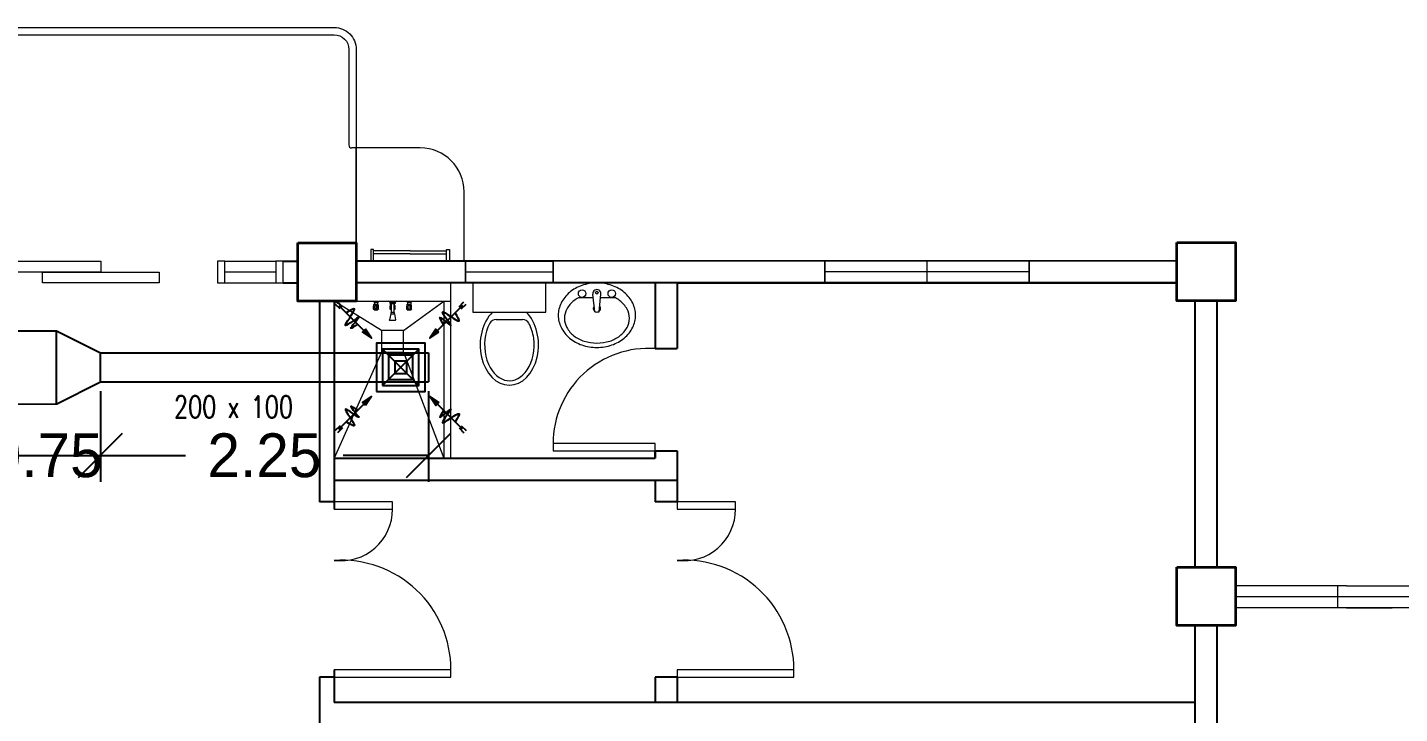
# Model space of a CAD drawing. Header units: inches. Extents: x 57 to 217, y -85 to 29.
# Drawn here: x 145.95 to 155.35, y -46.93 to -42.23 of the extents above; entities that cross this region are included whole.
import ezdxf

# ---------------------------------------------------------------- set-up
doc = ezdxf.new("R2010")
doc.units = ezdxf.units.IN
doc.header["$MEASUREMENT"] = 0
for name, color, linetype in [('AIR', 7, 'Continuous'), ('AIR-00', 8, 'Continuous'), ('AIR-03', 30, 'Continuous'), ('dimen', 7, 'Continuous'), ('ducting label', 7, 'Continuous'), ('exhaust', 7, 'Continuous')]:
    doc.layers.add(name, color=color, linetype=linetype)
doc.styles.add('Arch-Dim', font='simplex.shx', dxfattribs={"width": 0.75})
doc.dimstyles.new('Copy of dimension', dxfattribs={"dimtxt": 0.3, "dimasz": 0.3, "dimexe": 0.18, "dimexo": 0.0625, "dimgap": 0.09, "dimtad": 0, "dimzin": 0, "dimdsep": 46, "dimtxsty": 'Standard', "dimblk": 'OBLIQUE', "dimcen": 0.09, "dimclrd": 256, "dimclre": 256, "dimclrt": 256, "dimadec": 0, "dimazin": 0, "dimtfac": 1, "dimtofl": 0, "dimtmove": 0, "dimatfit": 3, "dimldrblk": 'OBLIQUE', "dimfxl": 1, "dimtolj": 1, "dimtzin": 0, "dimarcsym": 0})

# ---------------------------------------------------------------- blocks, each defined once
blk = doc.blocks.new('GRILL-C-IN')
at = {"layer": 'AIR-00', "ltscale": 3}
for p, q in [((-0.623, 0.601), (-0.674, 0.651)), ((-0.601, 0.623), (-0.651, 0.674)), ((-0.637, 0.637), (-0.3, 0.3)), ((0.637, 0.637), (0.3, 0.3)), ((0.601, 0.623), (0.651, 0.674)), ((0.623, 0.601), (0.674, 0.651)), ((-0.637, -0.637), (-0.3, -0.3)), ((0.637, -0.637), (0.3, -0.3)), ((-0.623, -0.601), (-0.674, -0.651)), ((-0.601, -0.623), (-0.651, -0.674)), ((0.601, -0.623), (0.651, -0.674)), ((0.623, -0.601), (0.674, -0.651))]:
    blk.add_line(p, q, dxfattribs=at)
at = {"layer": 'AIR-00', "color": 50}
for p, q in [((-0.188, 0.187), (0.187, -0.188)), ((0.187, 0.187), (-0.188, -0.188))]:
    blk.add_line(p, q, dxfattribs=at)
at = {"layer": 'AIR-00', "ltscale": 3}
for points in [[(-0.362, 0.393), (-0.393, 0.362), (-0.3, 0.3)], [(0.393, 0.362), (0.362, 0.393), (0.3, 0.3)], [(-0.362, -0.393), (-0.393, -0.362), (-0.3, -0.3)], [(0.393, -0.362), (0.362, -0.393), (0.3, -0.3)]]:
    blk.add_lwpolyline(points, close=True, dxfattribs=at)
at = {"layer": 'AIR-00', "color": 50}
for points in [[(-0.188, -0.188), (0.187, -0.188), (0.187, 0.187), (-0.188, 0.187)], [(-0.125, -0.125), (0.125, -0.125), (0.125, 0.125), (-0.125, 0.125)], [(-0.062, -0.062), (0.062, -0.062), (0.062, 0.062), (-0.062, 0.062)]]:
    blk.add_lwpolyline(points, close=True, dxfattribs=at)
at = {"layer": 'AIR-00', "ltscale": 3}
for points in [[(-0.441, 0.441), (-0.512, 0.404), (-0.432, 0.514), (-0.568, 0.43), (-0.477, 0.6), (-0.561, 0.561)], [(0.441, 0.441), (0.404, 0.512), (0.514, 0.432), (0.43, 0.568), (0.6, 0.477), (0.561, 0.561)], [(-0.441, -0.441), (-0.512, -0.404), (-0.432, -0.514), (-0.568, -0.43), (-0.477, -0.6), (-0.561, -0.561)], [(0.441, -0.441), (0.404, -0.512), (0.514, -0.432), (0.43, -0.568), (0.6, -0.477), (0.561, -0.561)]]:
    blk.add_spline(points, degree=3, dxfattribs=at)
for points in [[(-0.3, 0.3), (-0.362, 0.393), (-0.393, 0.362)], [(0.3, 0.3), (0.393, 0.362), (0.362, 0.393)], [(-0.3, -0.3), (-0.362, -0.393), (-0.393, -0.362)], [(0.3, -0.3), (0.393, -0.362), (0.362, -0.393)]]:
    blk.add_solid(points, dxfattribs=at)
at = {"layer": 'AIR-03', "color": 6}
blk.add_lwpolyline([(-0.25, -0.25), (0.25, -0.25), (0.25, 0.25), (-0.25, 0.25)], close=True, dxfattribs=at)
blk = doc.blocks.new('_Oblique')
at = {"color": 0, "linetype": 'ByBlock', "lineweight": -2}
blk.add_line((-0.5, -0.5), (0.5, 0.5), dxfattribs=at)
blk = doc.blocks.new('*D71')
at = {"layer": 'Defpoints', "color": 0, "transparency": 16777216}
for p in [(146.4501, -44.6569), (145.7003, -44.9086), (146.4501, -45.1611)]:
    blk.add_point(p, dxfattribs=at)
at = {"layer": 'dimen', "lineweight": -2, "transparency": 16777216}
for p, q in [((146.4501, -44.7194), (146.4501, -45.3411)), ((145.7003, -44.9711), (145.7003, -45.3411)), ((145.7003, -45.1611), (146.4501, -45.1611))]:
    blk.add_line(p, q, dxfattribs=at)
at = {"layer": 'dimen', "lineweight": -2, "transparency": 16777216, "xscale": 0.3, "yscale": 0.3, "zscale": 0.3, "rotation": 180}
blk.add_blockref('_Oblique', (145.7003, -45.1611), dxfattribs=at)
at = {"layer": 'dimen', "lineweight": -2, "transparency": 16777216, "xscale": 0.3, "yscale": 0.3, "zscale": 0.3}
blk.add_blockref('_Oblique', (146.4501, -45.1611), dxfattribs=at)
at = {"layer": 'dimen', "transparency": 16777216, "insert": (146.0752, -45.1611), "char_height": 0.3, "attachment_point": 5}
blk.add_mtext('\\A1;0.75', dxfattribs=at)
blk = doc.blocks.new('*D72')
at = {"layer": 'Defpoints', "color": 0, "transparency": 16777216}
for p in [(146.4501, -44.6569), (148.6982, -44.6568), (148.6982, -45.1611)]:
    blk.add_point(p, dxfattribs=at)
at = {"layer": 'dimen', "lineweight": -2, "transparency": 16777216}
for p, q in [((146.4501, -44.7194), (146.4501, -45.3411)), ((148.6982, -44.7193), (148.6982, -45.3411)), ((146.4501, -45.1611), (147.0342, -45.1611)), ((148.6982, -45.1611), (148.1142, -45.1611))]:
    blk.add_line(p, q, dxfattribs=at)
at = {"layer": 'dimen', "lineweight": -2, "transparency": 16777216, "xscale": 0.3, "yscale": 0.3, "zscale": 0.3, "rotation": 180}
blk.add_blockref('_Oblique', (146.4501, -45.1611), dxfattribs=at)
at = {"layer": 'dimen', "lineweight": -2, "transparency": 16777216, "xscale": 0.3, "yscale": 0.3, "zscale": 0.3}
blk.add_blockref('_Oblique', (148.6982, -45.1611), dxfattribs=at)
at = {"layer": 'dimen', "transparency": 16777216, "insert": (147.5742, -45.1611), "char_height": 0.3, "attachment_point": 5}
blk.add_mtext('\\A1;2.25', dxfattribs=at)

msp = doc.modelspace()

# ---------------------------------------------------------------- linework, layer by layer
at = {"color": 8, "linetype": 'ByBlock', "lineweight": 9}
for p, q in [((148.6424, -43.0539), (148.1724, -43.0539)), ((148.9424, -43.8289), (148.9424, -43.3539)), ((148.3224, -43.7489), (148.3024, -43.7489)), ((148.3024, -43.7489), (148.3024, -43.8289)), ((148.3224, -43.8289), (148.3224, -43.7489)), ((148.5724, -43.7589), (148.3224, -43.7589)), ((148.5724, -43.7789), (148.3224, -43.7789)), ((148.5724, -43.7589), (148.8224, -43.7589)), ((148.5724, -43.7789), (148.8224, -43.7789)), ((148.8224, -43.8288), (148.8224, -43.7488)), ((148.8224, -43.7488), (148.8424, -43.7488)), ((148.8424, -43.7488), (148.8424, -43.8289)), ((148.2024, -43.8289), (148.9524, -43.8288)), ((148.8424, -43.8289), (148.9424, -43.8289)), ((148.9524, -43.8288), (148.9524, -43.978)), ((148.9524, -43.9034), (149.5523, -43.9034)), ((149.5524, -43.978), (149.5523, -43.8287)), ((152.8148, -43.8283), (151.4148, -43.8283)), ((151.4148, -43.8283), (151.4148, -43.9789)), ((152.8148, -43.9036), (151.4148, -43.9038)), ((152.1148, -43.9789), (152.1148, -43.8283)), ((152.8148, -43.9789), (152.8148, -43.8283)), ((148.9524, -43.978), (149.5524, -43.978)), ((152.1148, -43.9789), (152.8148, -43.9789)), ((148.2024, -44.1039), (148.8524, -44.1039)), ((154.2274, -46.053), (154.2273, -46.053)), ((154.9899, -46.053), (154.2274, -46.053)), ((154.9273, -46.053), (154.9273, -46.203)), ((154.9899, -46.053), (156.1899, -46.053)), ((155.6273, -46.128), (154.2273, -46.128)), ((159.8273, -46.203), (154.2273, -46.203)), ((154.9899, -46.203), (155.3024, -46.203)), ((153.9524, -46.853), (153.9524, -46.3259))]:
    msp.add_line(p, q, dxfattribs=at)
at = {"color": 8, "linetype": 'ByBlock', "lineweight": 13}
for p, q in [((147.3024, -43.8289), (147.6524, -43.8289)), ((147.6524, -43.9039), (147.3024, -43.9039)), ((147.3024, -43.9789), (147.6524, -43.9789))]:
    msp.add_line(p, q, dxfattribs=at)
at = {"color": 8, "linetype": 'ByBlock', "lineweight": 25}
for p, q in [((147.7024, -43.8289), (147.8024, -43.8289)), ((153.8273, -43.8282), (148.2024, -43.8289)), ((147.7024, -43.9789), (147.8024, -43.9789)), ((153.8273, -43.978), (148.2024, -43.978)), ((150.4024, -43.9789), (153.8273, -43.9789)), ((147.9524, -44.1039), (147.9524, -45.4785)), ((148.0524, -44.1039), (148.0524, -45.5289)), ((153.9524, -45.9259), (153.9524, -44.1019)), ((154.1023, -45.9259), (154.1023, -44.1019)), ((148.0524, -45.4785), (147.9524, -45.4785)), ((153.9524, -49.7009), (153.9524, -46.3259)), ((154.1024, -49.7009), (154.1024, -46.3259)), ((148.0524, -46.6289), (148.0524, -46.853)), ((147.9524, -46.6789), (147.9524, -46.903)), ((148.0524, -46.6789), (147.9524, -46.6789)), ((147.9524, -46.903), (147.9524, -47.1539)), ((153.9524, -46.853), (148.0524, -46.853))]:
    msp.add_line(p, q, dxfattribs=at)
at = {"color": 8, "lineweight": 9}
for p, q in [((149.0024, -43.9789), (149.0024, -44.1789)), ((149.5024, -43.9789), (149.0024, -43.9789)), ((149.5024, -44.1789), (149.5024, -43.9789)), ((149.8379, -44.1768), (149.8245, -44.055)), ((149.8669, -44.1768), (149.8802, -44.055)), ((148.3217, -44.1039), (148.3558, -44.1039)), ((148.3217, -44.1047), (148.3217, -44.1039)), ((148.3217, -44.1047), (148.3558, -44.1047)), ((148.3217, -44.1047), (148.3251, -44.1115)), ((148.322, -44.1373), (148.3242, -44.1332)), ((148.322, -44.1592), (148.322, -44.1373)), ((148.322, -44.1592), (148.3554, -44.1592)), ((148.3256, -44.1611), (148.322, -44.1592)), ((148.3247, -44.1255), (148.3255, -44.1232)), ((148.3247, -44.1255), (148.3527, -44.1255)), ((148.3247, -44.1314), (148.3247, -44.1255)), ((148.3251, -44.1115), (148.3524, -44.1115)), ((148.3255, -44.1232), (148.352, -44.1233)), ((148.3255, -44.1373), (148.3328, -44.1373)), ((148.3256, -44.1504), (148.3256, -44.1383)), ((148.3256, -44.1611), (148.3518, -44.1611)), ((148.3256, -44.1626), (148.3256, -44.1611)), ((148.3256, -44.1626), (148.3518, -44.1626)), ((148.3274, -44.1115), (148.3273, -44.1232)), ((148.3326, -44.1505), (148.3327, -44.1384)), ((148.3519, -44.1373), (148.3446, -44.1373)), ((148.3448, -44.1505), (148.3448, -44.1384)), ((148.3501, -44.1115), (148.3501, -44.1233)), ((148.3518, -44.1504), (148.3518, -44.1383)), ((148.3518, -44.1611), (148.3554, -44.1592)), ((148.3518, -44.1626), (148.3518, -44.1611)), ((148.3527, -44.1255), (148.352, -44.1233)), ((148.3558, -44.1047), (148.3524, -44.1115)), ((148.3527, -44.1314), (148.3527, -44.1255)), ((148.3554, -44.1373), (148.3532, -44.1332)), ((148.3554, -44.1592), (148.3554, -44.1373)), ((148.3558, -44.1047), (148.3558, -44.1039)), ((148.435, -44.1097), (148.4234, -44.1039)), ((148.4234, -44.1039), (148.4813, -44.1039)), ((148.44, -44.1893), (148.4315, -44.2312)), ((148.4697, -44.1097), (148.435, -44.1097)), ((148.435, -44.1194), (148.435, -44.1097)), ((148.435, -44.1097), (148.4697, -44.1097)), ((148.4697, -44.1194), (148.435, -44.1194)), ((148.4357, -44.1373), (148.4379, -44.1332)), ((148.4357, -44.1592), (148.4357, -44.1373)), ((148.4357, -44.1592), (148.4448, -44.1592)), ((148.4393, -44.1611), (148.4357, -44.1592)), ((148.4383, -44.1255), (148.4391, -44.1233)), ((148.4383, -44.1255), (148.4448, -44.1255)), ((148.4383, -44.1314), (148.4383, -44.1255)), ((148.4391, -44.1233), (148.4448, -44.1233)), ((148.4391, -44.1373), (148.4448, -44.1373)), ((148.4393, -44.1504), (148.4393, -44.1383)), ((148.4393, -44.1611), (148.4448, -44.1611)), ((148.4393, -44.1627), (148.4393, -44.1611)), ((148.4393, -44.1627), (148.4448, -44.1627)), ((148.44, -44.1817), (148.44, -44.1893)), ((148.4647, -44.1818), (148.44, -44.1817)), ((148.44, -44.1893), (148.4647, -44.1893)), ((148.44, -44.1893), (148.4647, -44.1893)), ((148.441, -44.1194), (148.441, -44.1233)), ((148.4448, -44.1817), (148.4448, -44.1194)), ((148.4448, -44.1194), (148.4599, -44.1194)), ((148.4599, -44.1194), (148.4599, -44.1818)), ((148.4599, -44.1233), (148.4656, -44.1233)), ((148.4599, -44.1255), (148.4664, -44.1255)), ((148.4656, -44.1373), (148.4599, -44.1373)), ((148.4599, -44.1592), (148.469, -44.1592)), ((148.4599, -44.1611), (148.4654, -44.1611)), ((148.4599, -44.1627), (148.4654, -44.1627)), ((148.4637, -44.1194), (148.4637, -44.1233)), ((148.4647, -44.1893), (148.4647, -44.1818)), ((148.4647, -44.1893), (148.4732, -44.2313)), ((148.4654, -44.1504), (148.4654, -44.1383)), ((148.4654, -44.1611), (148.469, -44.1592)), ((148.4654, -44.1627), (148.4654, -44.1611)), ((148.4664, -44.1255), (148.4656, -44.1233)), ((148.4664, -44.1314), (148.4664, -44.1255)), ((148.469, -44.1373), (148.4668, -44.1332)), ((148.469, -44.1592), (148.469, -44.1373)), ((148.4813, -44.1039), (148.4697, -44.1097)), ((148.4697, -44.1097), (148.4697, -44.1194)), ((148.5489, -44.1047), (148.5489, -44.104)), ((148.5489, -44.104), (148.583, -44.104)), ((148.5489, -44.1047), (148.5524, -44.1115)), ((148.5489, -44.1047), (148.583, -44.1047)), ((148.5493, -44.1373), (148.5515, -44.1332)), ((148.5493, -44.1593), (148.5493, -44.1373)), ((148.5529, -44.1612), (148.5493, -44.1593)), ((148.5493, -44.1593), (148.5826, -44.1593)), ((148.552, -44.1255), (148.5527, -44.1233)), ((148.552, -44.1314), (148.552, -44.1255)), ((148.552, -44.1255), (148.58, -44.1255)), ((148.5524, -44.1115), (148.5796, -44.1115)), ((148.5527, -44.1233), (148.5792, -44.1233)), ((148.5528, -44.1373), (148.5601, -44.1373)), ((148.5529, -44.1504), (148.5529, -44.1383)), ((148.5529, -44.1627), (148.5529, -44.1612)), ((148.5529, -44.1612), (148.579, -44.1612)), ((148.5529, -44.1627), (148.579, -44.1627)), ((148.5546, -44.1115), (148.5546, -44.1233)), ((148.5599, -44.1505), (148.5599, -44.1384)), ((148.5792, -44.1373), (148.5719, -44.1373)), ((148.572, -44.1505), (148.572, -44.1384)), ((148.5774, -44.1115), (148.5773, -44.1233)), ((148.579, -44.1612), (148.5826, -44.1593)), ((148.579, -44.1627), (148.579, -44.1612)), ((148.5791, -44.1504), (148.5791, -44.1383)), ((148.58, -44.1255), (148.5792, -44.1233)), ((148.583, -44.1047), (148.5796, -44.1115)), ((148.58, -44.1314), (148.58, -44.1255)), ((148.5827, -44.1373), (148.5805, -44.1332)), ((148.5826, -44.1593), (148.5827, -44.1373)), ((148.583, -44.1047), (148.583, -44.104)), ((149.0024, -44.1789), (149.5024, -44.1789)), ((148.4717, -44.2358), (148.433, -44.2358)), ((149.1618, -44.2289), (149.3427, -44.2289))]:
    msp.add_line(p, q, dxfattribs=at)
at = {"color": 8, "lineweight": 25, "ltscale": 0.3}
for p, q in [((150.2524, -43.9789), (150.2524, -44.4289)), ((150.4024, -43.9789), (150.4024, -44.4289)), ((150.2524, -45.1289), (150.2524, -45.1789)), ((150.4024, -45.1289), (150.4024, -45.3289)), ((148.0524, -45.1789), (150.2524, -45.1789)), ((148.0524, -45.3289), (150.4024, -45.3289))]:
    msp.add_line(p, q, dxfattribs=at)
at = {"color": 8, "linetype": 'ByBlock', "lineweight": 9, "ltscale": 0.3}
for p, q in [((148.3774, -44.3039), (148.0524, -44.1039)), ((148.5274, -44.3039), (148.8024, -44.1039)), ((148.3774, -44.4539), (148.0524, -45.1789)), ((148.5274, -44.4539), (148.8024, -45.1789))]:
    msp.add_line(p, q, dxfattribs=at)
at = {"color": 8, "linetype": 'Continuous', "lineweight": 25}
for p, q in [((150.2524, -44.4289), (150.4024, -44.4289)), ((150.2524, -45.1789), (150.2524, -45.1289)), ((150.2524, -45.1289), (150.4024, -45.1289)), ((150.2524, -45.3289), (150.2524, -45.4789)), ((150.4024, -45.3289), (150.4024, -45.4789)), ((150.4024, -45.4789), (150.2524, -45.4789)), ((150.2524, -46.6789), (150.2524, -46.8539)), ((150.4024, -46.6789), (150.2524, -46.6789)), ((150.4024, -46.6789), (150.4024, -46.8539))]:
    msp.add_line(p, q, dxfattribs=at)
at = {"color": 8, "linetype": 'ByBlock', "lineweight": 9}
for points in [[(145.1024, -43.8289), (145.1024, -42.3789, -0.414214), (145.2524, -42.2289), (148.0524, -42.2289, -0.414214), (148.2024, -42.3789), (148.2024, -43.7039), (148.2024, -43.0539)], [(145.1524, -43.8289), (145.1524, -42.3789, -0.414214), (145.2524, -42.2789), (148.0524, -42.2789, -0.414214), (148.1524, -42.3789), (148.1524, -43.0339)]]:
    msp.add_lwpolyline(points, format="xyb", dxfattribs=at)
at = {"color": 8, "linetype": 'ByBlock', "lineweight": 35}
for points in [[(147.8024, -43.7039), (148.2024, -43.7039), (148.2024, -44.1039), (147.8024, -44.1039)], [(153.8273, -43.7019), (154.2273, -43.7019), (154.2273, -44.1019), (153.8273, -44.1019)], [(153.8273, -45.9259), (154.2273, -45.9259), (154.2273, -46.3259), (153.8273, -46.3259)]]:
    msp.add_lwpolyline(points, close=True, dxfattribs=at)
at = {"color": 8, "linetype": 'ByBlock', "lineweight": 13}
for points in [[(145.6524, -43.8289), (146.4524, -43.8289), (146.4524, -43.9039), (145.6524, -43.9039)], [(146.0524, -43.9039), (146.8524, -43.9039), (146.8524, -43.9789), (146.0524, -43.9789)], [(147.2524, -43.8289), (147.2524, -43.9789), (147.3024, -43.9789), (147.3024, -43.8289)], [(147.6524, -43.8289), (147.6524, -43.9789), (147.7024, -43.9789), (147.7024, -43.8289)]]:
    msp.add_lwpolyline(points, close=True, dxfattribs=at)
at = {"color": 8, "lineweight": 9}
for points in [[(148.9524, -43.8289), (149.5524, -43.8289), (149.5524, -43.978), (148.9524, -43.978)], [(151.4148, -43.8283), (152.8148, -43.8283), (152.8148, -43.978), (151.4148, -43.978)]]:
    msp.add_lwpolyline(points, close=True, dxfattribs=at)
at = {"color": 8, "linetype": 'ByBlock', "lineweight": 9, "ltscale": 0.3}
msp.add_lwpolyline([(148.8024, -44.1039), (148.8024, -45.1789), (148.8524, -45.1789), (148.8524, -43.9789), (148.8524, -43.9789)], dxfattribs=at)
at = {"color": 8, "lineweight": 9}
msp.add_lwpolyline([(149.5874, -44.1999, 0.11576), (149.6067, -44.2824, 0.104047), (149.665, -44.3562, 0.090875), (149.7489, -44.4036, 0.083344), (149.8524, -44.4209, 0.083344), (149.9558, -44.4036, 0.090875), (150.0397, -44.3562, 0.104047), (150.098, -44.2824, 0.11576), (150.1174, -44.1999, 0.11576), (150.098, -44.1175, 0.104047), (150.0397, -44.0437, 0.090875), (149.9558, -43.9963, 0.083344), (149.8524, -43.9789, 0.083344), (149.7489, -43.9963, 0.090875), (149.665, -44.0437, 0.104047), (149.6067, -44.1175, 0.11576)], format="xyb", close=True, dxfattribs=at)
for points in [[(149.6299, -44.2209, 0.124838), (149.6457, -44.2835, 0.105788), (149.695, -44.3412, 0.086697), (149.7648, -44.3774, 0.076776), (149.8524, -44.3909, 0.076776), (149.9399, -44.3774, 0.086697), (150.0097, -44.3412, 0.105788), (150.059, -44.2835, 0.124838), (150.0749, -44.2209, 0.124838), (150.059, -44.1584, 0.105788), (150.0097, -44.1007, 0.040067), (149.979, -44.0809), (149.8767, -44.0809, 0.040067)], [(149.828, -44.0809), (149.7257, -44.0809, 0.040067), (149.695, -44.1007, 0.105788), (149.6457, -44.1584, 0.124838), (149.6299, -44.2209, 0.124838)]]:
    msp.add_lwpolyline(points, format="xyb", dxfattribs=at)
at = {"color": 8, "linetype": 'ByBlock', "lineweight": 9, "ltscale": 0.03}
msp.add_lwpolyline([(148.5274, -44.3039), (148.3774, -44.3039), (148.3774, -44.4539), (148.5274, -44.4539)], close=True, dxfattribs=at)
at = {"color": 8, "lineweight": 13, "ltscale": 0.03}
for points in [[(150.2524, -45.1289), (150.2524, -45.0789), (149.5524, -45.0789), (149.5524, -45.1289)], [(148.0524, -45.4789), (148.0524, -45.5289), (148.4524, -45.5289), (148.4524, -45.4789)], [(150.4024, -45.4789), (150.4024, -45.5289), (150.8024, -45.5289), (150.8024, -45.4789)], [(148.0524, -46.6289), (148.0524, -46.6789), (148.8524, -46.6789), (148.8524, -46.6289)], [(150.4024, -46.6289), (150.4024, -46.6789), (151.2024, -46.6789), (151.2024, -46.6289)]]:
    msp.add_lwpolyline(points, close=True, dxfattribs=at)
at = {"color": 8, "lineweight": 9}
for centre, radius in [((149.7508, -44.0519), 0.0255), ((149.8524, -44.0454), 0.0095), ((149.954, -44.0519), 0.0255)]:
    msp.add_circle(centre, radius, dxfattribs=at)
at = {"color": 8, "linetype": 'ByBlock', "lineweight": 9}
for centre, radius, start, end in [((148.1724, -43.0339), 0.02, 180, 270), ((148.6424, -43.3539), 0.3, 0, 90)]:
    msp.add_arc(centre, radius, start, end, dxfattribs=at)
at = {"color": 8, "lineweight": 9}
for centre, radius, start, end in [((149.8524, -44.0519), 0.028, 353.75449, 186.24551), ((149.8524, -44.1539), 0.025, 138.79782, 233.69319), ((149.8524, -44.0831), 0.0948, 261.20259, 278.79741), ((149.8524, -44.1539), 0.025, 251.37929, 288.62071), ((149.8524, -44.1539), 0.025, 306.30681, 41.20218), ((149.1618, -44.2789), 0.05, 90, 151.84994), ((149.3427, -44.2789), 0.05, 28.00836, 90)]:
    msp.add_arc(centre, radius, start, end, dxfattribs=at)
at = {"color": 8, "lineweight": 13, "ltscale": 0.03}
for centre, radius, start, end in [((150.2041, -45.0789), 0.6518, 85.75781, 180), ((148.0992, -45.5289), 0.3531, 262.37185, 0), ((150.4492, -45.5289), 0.3531, 262.37185, 0), ((148.1008, -46.6289), 0.7516, 0, 93.69522), ((150.4508, -46.6289), 0.7516, 0, 93.69522)]:
    msp.add_arc(centre, radius, start, end, dxfattribs=at)
at = {"color": 8, "lineweight": 9}
for centre, major_axis, ratio, start_param, end_param in [((148.313, -44.1496), (-0.00896, 0.00896), 1, 3.15309, 3.864175), ((148.3105, -44.1443), (0.0118, 0.0118), 1, 6.018417, 6.150642), ((148.3209, -44.1314), (0.00268, 0.00268), 1, 5.003733, 5.497675), ((148.3218, -44.1383), (0.00268, 0.00268), 1, 5.497675, 6.125314), ((148.3431, -44.1497), (-0.00738, 0.00738), 1, 0.858879, 1.643677), ((148.3364, -44.1384), (-0.00268, 0.00268), 1, 0.157647, 0.785286), ((148.3435, -44.1435), (0.00887, 0.00887), 1, 1.36743, 1.728443), ((148.3387, -44.1548), (-0.00268, 0.00268), 1, 1.643677, 3.068487), ((148.3387, -44.1362), (-0.00268, 0.00268), 1, -1.367654, -0.203367), ((148.3339, -44.1435), (0.00887, 0.00887), 1, 6.125314, 6.486327), ((148.3344, -44.1497), (0.00738, 0.00738), 1, 4.639283, 5.424081), ((148.341, -44.1384), (-0.00268, 0.00268), 1, 3.926878, 4.554518), ((148.3556, -44.1383), (0.00268, 0.00268), 1, 1.728443, 2.356082), ((148.3644, -44.1496), (0.00896, 0.00896), 1, 2.418785, 3.129871), ((148.367, -44.1443), (-0.0118, 0.0118), 1, 0.132318, 0.264544), ((148.3565, -44.1314), (0.00268, 0.00268), 1, 2.356082, 2.850023), ((148.4266, -44.1496), (-0.00896, 0.00896), 1, 3.15309, 3.864175), ((148.4241, -44.1443), (0.0118, 0.0118), 1, 6.018417, 6.150642), ((148.4345, -44.1314), (-0.00268, 0.00268), 1, 3.432937, 3.926878), ((148.4355, -44.1383), (-0.00268, 0.00268), 1, 3.926878, 4.554518), ((148.4692, -44.1383), (-0.00268, 0.00268), 1, 0.157647, 0.785286), ((148.4781, -44.1496), (-0.00896, 0.00896), 1, 0.847989, 1.559075), ((148.4806, -44.1443), (0.0118, 0.0118), 1, 1.703115, 1.83534), ((148.4702, -44.1314), (-0.00268, 0.00268), 1, 0.785286, 1.279227), ((148.5402, -44.1496), (-0.00896, 0.00896), 1, 3.15309, 3.864175), ((148.5377, -44.1444), (-0.0118, 0.0118), 1, 4.44762, 4.579846), ((148.5482, -44.1314), (0.00268, 0.00268), 1, 5.003733, 5.497675), ((148.5491, -44.1383), (0.00268, 0.00268), 1, 5.497675, 6.125314), ((148.5637, -44.1384), (-0.00268, 0.00268), 1, 0.157647, 0.785286), ((148.5703, -44.1498), (-0.00738, 0.00738), 1, 0.858879, 1.643677), ((148.5708, -44.1435), (0.00887, 0.00887), 1, 1.36743, 1.728443), ((148.566, -44.1548), (-0.00268, 0.00268), 1, 1.643677, 3.068487), ((148.566, -44.1362), (-0.00268, 0.00268), 1, -1.367654, -0.203367), ((148.5612, -44.1435), (0.00887, 0.00887), 1, 6.125314, 6.486327), ((148.5616, -44.1498), (0.00738, 0.00738), 1, 4.639283, 5.424081), ((148.5683, -44.1384), (-0.00268, 0.00268), 1, 3.926878, 4.554518), ((148.5829, -44.1383), (0.00268, 0.00268), 1, 1.728443, 2.356082), ((148.5917, -44.1496), (0.00896, 0.00896), 1, 2.418785, 3.129871), ((148.5942, -44.1444), (-0.0118, 0.0118), 1, 0.132318, 0.264544), ((148.5838, -44.1314), (0.00268, 0.00268), 1, 2.356082, 2.850023), ((149.2524, -44.4039), (0, 0.275), 0.727273, 0.612555, 5.670631), ((148.4697, -44.2326), (0.00268, 0.00268), 1, 4.495711, 5.865773)]:
    msp.add_ellipse(centre, major_axis=major_axis, ratio=ratio, start_param=start_param, end_param=end_param, dxfattribs=at)
at = {"color": 8, "lineweight": 9, "extrusion": (4.99074e-41, -2.88216e-41, -1)}
msp.add_ellipse((148.435, -44.2326), major_axis=(0.00268, 0.00268), ratio=1, start_param=2.92514, end_param=4.295202, dxfattribs=at)
at = {"color": 8, "lineweight": 9}
msp.add_open_spline([(149.1177, -44.2554), (149.1089, -44.2718), (149.1015, -44.2898), (149.0746, -44.381), (149.0797, -44.4682), (149.1375, -44.5998), (149.1875, -44.6412), (149.2857, -44.6546), (149.3378, -44.6287), (149.4119, -44.5174), (149.4297, -44.4337), (149.4141, -44.32), (149.4026, -44.2851), (149.3869, -44.2555)], degree=3, knots=[0.937253, 0.937253, 0.937253, 0.937253, 1.185372, 1.185372, 2.113864, 2.113864, 3.042356, 3.042356, 3.970847, 3.970847, 4.899339, 4.899339, 5.346062, 5.346062, 5.346062, 5.346062], dxfattribs=at)
at = {"layer": 'exhaust'}
for p, q in [((143.6585, -44.3081), (146.15, -44.3069)), ((146.1503, -44.8074), (146.15, -44.3069)), ((146.15, -44.3069), (146.4501, -44.4569)), ((146.4501, -44.4569), (148.6982, -44.4568)), ((146.4501, -44.6569), (146.4502, -44.4569)), ((148.6982, -44.4568), (148.6982, -44.6568)), ((146.1509, -44.8071), (146.4501, -44.6569)), ((146.4501, -44.6569), (148.6982, -44.6568)), ((143.6596, -44.8118), (146.1503, -44.8074)), ((146.1503, -44.8074), (146.1509, -44.8071))]:
    msp.add_line(p, q, dxfattribs=at)

# ---------------------------------------------------------------- block references
at = {"layer": 'AIR', "xscale": 0.6658363358532475, "yscale": 0.6658363358532475, "zscale": 0.6658363358532475}
msp.add_blockref('GRILL-C-IN', (148.5082, -44.5568), dxfattribs=at)

# ---------------------------------------------------------------- texts
at = {"layer": 'ducting label', "color": 3, "linetype": 'Continuous', "lineweight": 25, "insert": (146.955, -44.7527), "char_height": 0.15, "attachment_point": 1, "style": 'Arch-Dim'}
msp.add_mtext_dynamic_manual_height_columns('\\A1;{\\C240;\\c2367469;200 x 100}', width=1.195152, gutter_width=1.011, heights=[0], dxfattribs=at)

# ---------------------------------------------------------------- dimensions: what is measured, and where the dimension line sits
at = {"layer": 'dimen'}
dim = msp.add_linear_dim(base=(146.4501, -45.1611), p1=(145.7003, -44.9086), p2=(146.4501, -44.6569), dimstyle='Copy of dimension', dxfattribs=at)
dim.commit()
dim.dimension.update_dxf_attribs({"geometry": '*D71', "text_midpoint": (146.0752, -45.1611), "dimtype": 160})
dim = msp.add_linear_dim(base=(148.6982, -45.1611), p1=(146.4501, -44.6569), p2=(148.6982, -44.6568), dimstyle='Copy of dimension', dxfattribs=at)
dim.commit()
dim.dimension.update_dxf_attribs({"geometry": '*D72', "text_midpoint": (147.5742, -45.1611)})

doc.saveas('drawing.dxf')
